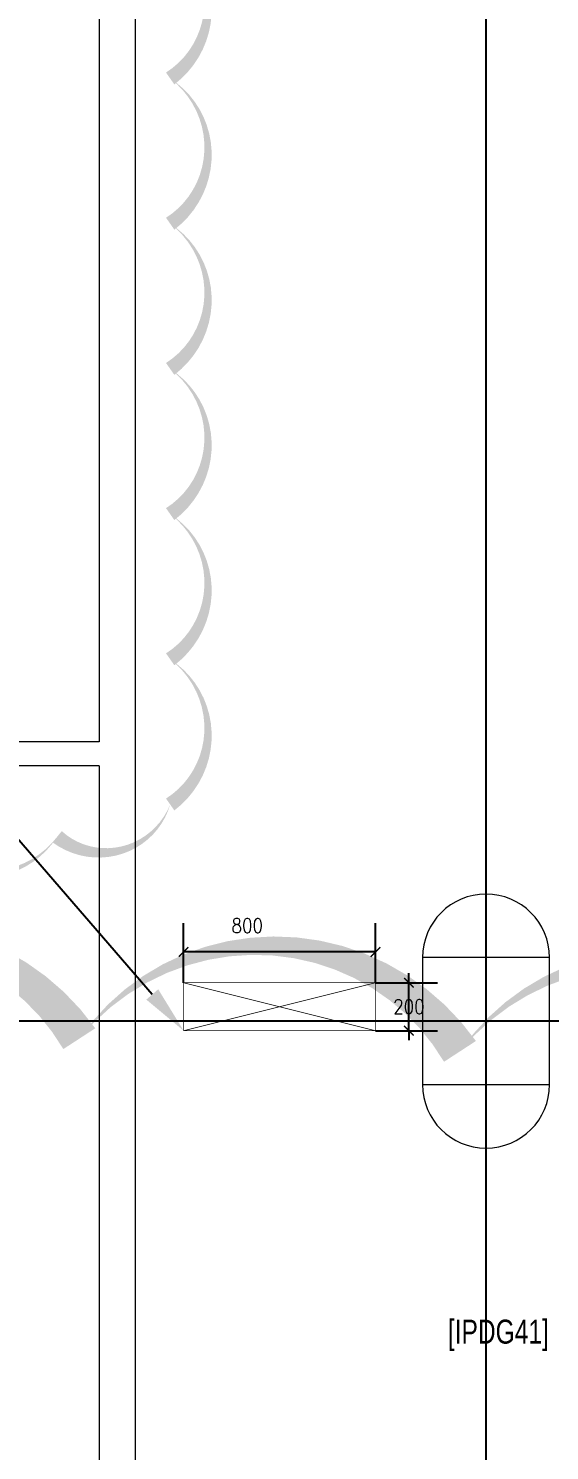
# Model space of a CAD drawing. Header units: metres. Extents: x 75097 to 220695, y -1557923 to -1361206.
# Drawn here: x 105905 to 108078, y -1457029 to -1451097 of the extents above; entities that cross this region are included whole.
import ezdxf
from ezdxf import colors
from ezdxf.entities.mleader import LeaderData, LeaderLine
from ezdxf.math import Vec2, Vec3

# ---------------------------------------------------------------- set-up
doc = ezdxf.new("R2010")
doc.units = ezdxf.units.M
doc.layers.get('0').update_dxf_attribs({"lineweight": 0})
for name, color, linetype, lineweight in [('A-100 - Copy$0$72_EGR_BASE_TEXT', 8, 'Continuous', 0), ('A-100 - Copy$0$Structure', 8, 'Continuous', 9), ('A-100 - Copy$0$Walls', 8, 'Continuous', 0)]:
    doc.layers.add(name, color=color, linetype=linetype, lineweight=lineweight)
doc.layers.add('A-100 - Copy$0$axes', color=8, linetype='Continuous')
doc.layers.add('E-POWR', color=7, linetype='Continuous', lineweight=9, true_color=0x4e7e3e)
doc.layers.add('REV 01', color=7, linetype='Continuous', lineweight=0, true_color=0xe41b4d)
doc.styles.add('A-100 - Copy$0$X3G_ENTITY_2587EA', font='swisscl.ttf', dxfattribs={"height": 200})
doc.styles.add('ROMANS', font='romans.shx', dxfattribs={"width": 0.85})
doc.styles.get("Standard").update_dxf_attribs({"font": 'GOTHIC.TTF'})
doc.dimstyles.new('100', dxfattribs={"dimscale": 0.8, "dimtxt": 180, "dimasz": 100, "dimexe": 150, "dimexo": 0, "dimgap": 100, "dimtad": 1, "dimtih": 1, "dimtoh": 1, "dimdec": 0, "dimzin": 0, "dimdsep": 46, "dimtxsty": 'ROMANS', "dimblk": 'DOT', "dimcen": 0, "dimclrd": 180, "dimclre": 180, "dimclrt": 180, "dimazin": 0, "dimtfac": 1, "dimtdec": 0, "dimtix": 1, "dimtmove": 2, "dimatfit": 3, "dimldrblk": 'DOT', "dimfxl": 1, "dimtolj": 1, "dimtzin": 0, "dimarcsym": 0})

# ---------------------------------------------------------------- blocks, each defined once
blk = doc.blocks.new('_ArchTick')
at = {"color": 0, "linetype": 'ByBlock', "const_width": 0.15}
blk.add_lwpolyline([(-0.5, -0.5), (0.5, 0.5)], dxfattribs=at)
blk = doc.blocks.new('*D30')
at = {"layer": 'E-POWR', "color": 180, "lineweight": -2, "transparency": 16777216}
for p, q in [((106552.1, -1455077.7), (106552.1, -1454829)), ((107352.1, -1455077.7), (107352.1, -1454829)), ((107352.1, -1454949), (106552.1, -1454949))]:
    blk.add_line(p, q, dxfattribs=at)
at = {"layer": 'E-POWR', "color": 180, "lineweight": -2, "transparency": 16777216, "xscale": 40, "yscale": 40, "zscale": 40, "rotation": 180}
blk.add_blockref('_ArchTick', (106552.1, -1454949), dxfattribs=at)
at = {"layer": 'E-POWR', "color": 180, "lineweight": -2, "transparency": 16777216, "xscale": 40, "yscale": 40, "zscale": 40}
blk.add_blockref('_ArchTick', (107352.1, -1454949), dxfattribs=at)
at = {"layer": 'E-POWR', "color": 180, "transparency": 16777216, "insert": (106817.6, -1454839), "char_height": 60, "attachment_point": 5, "style": 'ROMANS'}
blk.add_mtext('\\A1;800', dxfattribs=at)
blk = doc.blocks.new('_DOT')
at = {"color": 0, "linetype": 'ByBlock'}
blk.add_line((-0.5, 0), (-1, 0), dxfattribs=at)
at = {"color": 0, "linetype": 'ByBlock', "const_width": 0.5}
blk.add_lwpolyline([(-0.25, 0, 1), (0.25, 0, 1)], format="xyb", close=True, dxfattribs=at)
blk = doc.blocks.new('*D31')
at = {"layer": 'E-POWR', "color": 180, "lineweight": -2, "transparency": 16777216}
for p, q in [((107491.5, -1455077.7), (107491.5, -1455037.7)), ((107352.1, -1455077.7), (107611.5, -1455077.7)), ((107491.5, -1455277.7), (107491.5, -1455077.7)), ((107352.1, -1455277.7), (107611.5, -1455277.7)), ((107491.5, -1455277.7), (107491.5, -1455317.7))]:
    blk.add_line(p, q, dxfattribs=at)
at = {"layer": 'E-POWR', "color": 180, "lineweight": -2, "transparency": 16777216, "xscale": 40, "yscale": 40, "zscale": 40}
for p, rotation in [((107491.5, -1455077.7), 270), ((107491.5, -1455277.7), 90)]:
    blk.add_blockref('_ArchTick', p, dxfattribs=dict(at, rotation=rotation))
at = {"layer": 'E-POWR', "color": 180, "transparency": 16777216, "insert": (107491.5, -1455177.7), "char_height": 60, "attachment_point": 5, "style": 'ROMANS'}
blk.add_mtext('\\A1;200', dxfattribs=at)
blk = doc.blocks.new('A-100 - Copy')
at = {"layer": 'A-100 - Copy$0$axes'}
for p, q in [((107813.3, -1477297.4, 0), (107813.3, -1366691.8, 0)), ((215795, -1455237.7, 2.4), (83877.8, -1455237.7, 2.4))]:
    blk.add_line(p, q, dxfattribs=at)
at = {"layer": 'A-100 - Copy$0$Structure', "elevation": -2.4}
blk.add_lwpolyline([(107548.3, -1455502.7), (108078.3, -1455502.7), (108078.3, -1454972.7), (107548.3, -1454972.7)], close=True, dxfattribs=at)
at = {"layer": 'A-100 - Copy$0$Walls'}
for p, q in [((106350.3, -1445222.7, 2.4), (106350.3, -1458274.4, 2.4)), ((106200.3, -1447472.7, 2.4), (106200.3, -1454072.9, 2.4)), ((106200.3, -1454072.9, 2.4), (100500.3, -1454072.9, 2.4)), ((106200.3, -1454172.9, 2.4), (100500.3, -1454172.9, 2.4)), ((106200.3, -1454172.9, 2.4), (106200.3, -1458274.4, 2.4))]:
    blk.add_line(p, q, dxfattribs=at)
for centre, start, end in [((107813.3, -1454972.7, -2.4), 0, 180), ((107813.3, -1455502.7, -2.4), 180, 0)]:
    blk.add_arc(centre, 265, start, end, dxfattribs=at)
at = {"layer": 'A-100 - Copy$0$72_EGR_BASE_TEXT', "insert": (107864.8, -1456483.2, 2.4), "char_height": 100, "attachment_point": 2, "style": 'A-100 - Copy$0$X3G_ENTITY_2587EA'}
blk.add_mtext('[IPDG41]', dxfattribs=at)

msp = doc.modelspace()

# ---------------------------------------------------------------- linework, layer by layer
at = {"layer": 'E-POWR', "const_width": 3, "elevation": 2.4}
msp.add_lwpolyline([(107352.1, -1455277.7), (106552.1, -1455277.7), (106552.1, -1455077.7), (107352.1, -1455077.7)], close=True, dxfattribs=at)
for points in [[(107352.1, -1455077.7), (106552.1, -1455277.7)], [(106552.1, -1455077.7), (107352.1, -1455277.7)]]:
    msp.add_lwpolyline(points, dxfattribs=at)

# ---------------------------------------------------------------- dimensions: what is measured, and where the dimension line sits
at = {"layer": 'E-POWR', "color": 85}
for p1, p2, distance, picture, middle in [((107352.1, -1455077.7, 2.4), (106552.1, -1455077.7, 2.4), -128.7, '*D30', (106817.6, -1454839, 2.4)), ((107352.1, -1455277.7, 2.4), (107352.1, -1455077.7, 2.4), -139.5, '*D31', (107491.5, -1455177.7, 2.4))]:
    dim = msp.add_aligned_dim(p1=p1, p2=p2, distance=distance, dimstyle='100', override={"dimtxt": 75, "dimasz": 50, "dimjust": 2, "dimblk1": 'ArchTick', "dimblk2": 'ArchTick', "dimsah": 1, "dimfxl": 0.5}, dxfattribs=at)
    dim.commit()
    dim.dimension.update_dxf_attribs({"geometry": picture, "text_midpoint": middle})

# ---------------------------------------------------------------- leaders
at = {"layer": 'E-POWR'}
ml = msp.add_multileader_mtext('Standard', dxfattribs=at)
ml.set_content('CEILING OPENING 800x200mm', color=256)
ml.set_leader_properties()
ml.build(insert=Vec2(0, 0))
ml.multileader.update_dxf_attribs({"text_right_attachment_type": 6, "dogleg_length": 200, "arrow_head_size": 200})
ctx = ml.context
ctx.base_point, ctx.char_height, ctx.arrow_head_size, ctx.landing_gap_size, ctx.plane_origin = Vec3(102454.9, -1454301.5, 2.4), 250, 200, 100, Vec3(107030.2, -1453779.2, 2.4)
ctx.right_attachment, ctx.text_align_type = 6, 2
notes = []
notes.append((ctx, [(1, (1, 1, 0), (105856.3, -1454473.3, 2.4), (-1, 0), 200, [(0, [(106552.1, -1455277.7, 2.4)], 0, [])])]))
ctx.mtext.insert, ctx.mtext.width, ctx.mtext.alignment, ctx.mtext.flow_direction = Vec3(105556.3, -1454173.3, 2.4), 3804.899, 3, 5
for ctx, leaders in notes:
    for number, flags, end, landing, length, lines in leaders:
        leader = LeaderData()
        leader.index, (leader.has_last_leader_line, leader.has_dogleg_vector, leader.attachment_direction) = number, flags
        leader.last_leader_point, leader.dogleg_vector, leader.dogleg_length = Vec3(end), Vec3(landing), length
        for number, points, colour, breaks in lines:
            line = LeaderLine()
            line.index, line.vertices, line.color, line.breaks = number, Vec3.list(points), colors.encode_raw_color(colour), breaks
            leader.lines.append(line)
        ctx.leaders.append(leader)

# ---------------------------------------------------------------- next in the draw order: block references
msp.add_blockref('A-100 - Copy', (0, 0))

# ---------------------------------------------------------------- next in the draw order: linework, layer by layer
at = {"layer": 'REV 01', "elevation": 0}
msp.add_lwpolyline([(106496, -1450699.6, 0, 60.6, -0.520567), (106496, -1451305.3, 0, 60.6, -0.520567), (106496, -1451911.1, 0, 60.6, -0.520567), (106496, -1452516.9, 0, 60.6, -0.520567), (106496, -1453122.6, 0, 60.6, -0.520567), (106496, -1453728.4, 0, 60.6, -0.520567), (106496, -1454334.1, 0, 60.6, -0.520567), (106024.7, -1454468.6, 0, 60.6, -0.520567), (105418.9, -1454468.6, 0, 60.6, -0.520567), (104813.2, -1454468.6, 0, 60.6, -0.520567), (104207.4, -1454468.6, 0, 60.6, -0.520567), (103601.6, -1454468.6, 0, 60.6, -0.520567), (102995.9, -1454468.6, 0, 60.6, -0.520567), (102390.1, -1454468.6, 0, 60.6, -0.520567), (101784.4, -1454468.6, 0, 60.6, -0.520567), (101178.6, -1454468.6, 0, 60.6, -0.520567), (100572.9, -1454468.6, 0, 60.6, -0.520567), (99967.1, -1454468.6, 0, 60.6, -0.520567), (99899.5, -1453930.4, 0, 60.6, -0.520567), (99899.5, -1453324.7, 0, 60.6, -0.520567), (99899.5, -1452718.9, 0, 60.6, -0.520567), (99899.5, -1452113.2, 0, 60.6, -0.520567), (99899.5, -1451507.4, 0, 60.6, -0.520567), (99899.5, -1450901.6, 0, 60.6, -0.520567)], format="xyseb", dxfattribs=at)
at = {"layer": 'REV 01', "color": 3, "elevation": -2.4}
msp.add_lwpolyline([(93322.8, -1458066.6, 0, 158.9, -0.520567), (93369, -1456478.7, 0, 158.9, -0.520567), (93415.3, -1454886.9, 0, 158.9, -0.520567), (95003, -1454940, 0, 158.9, -0.520567), (96590.7, -1454993, 0, 158.9, -0.520567), (98178.4, -1455046, 0, 158.9, -0.520567), (99766.1, -1455099, 0, 158.9, -0.520567), (101353.9, -1455152, 0, 158.9, -0.520567), (102941.6, -1455205, 0, 158.9, -0.520567), (104529.3, -1455258, 0, 158.9, -0.520567), (106117, -1455311, 0, 158.9, -0.520567), (107704.7, -1455364, 0, 158.9, -0.520567), (109292.4, -1455417, 0, 158.9, -0.520567)], format="xyseb", dxfattribs=at)

doc.saveas('drawing.dxf')
